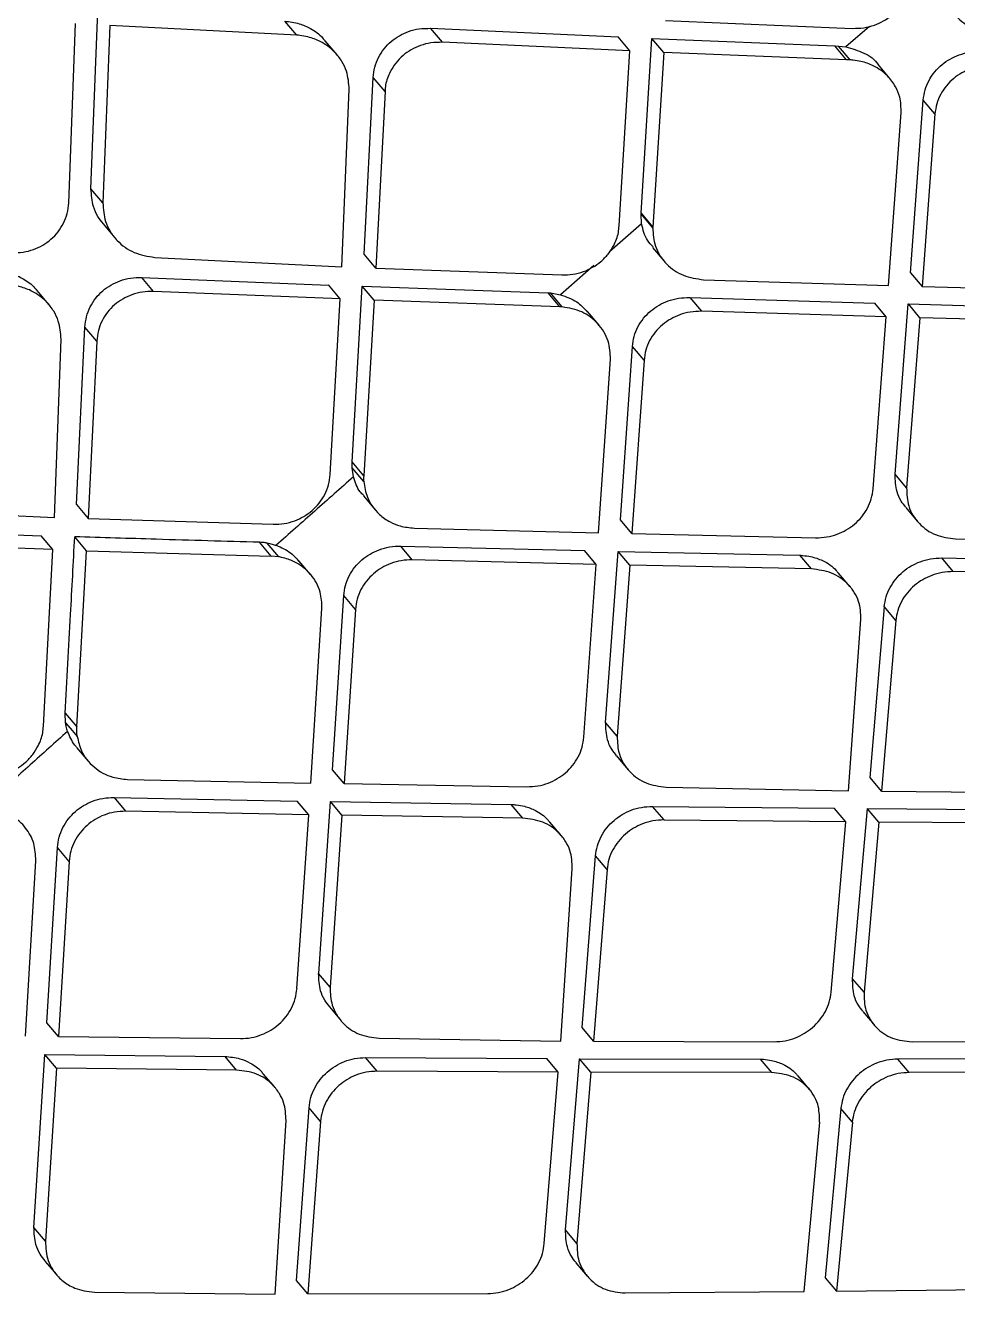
# Model space of a CAD drawing. Extents: x 0 to 84, y -21 to 126.
# Drawn here: x 11.948 to 12.819, y 67.292 to 68.478 of the extents above; entities that cross this region are included whole.
import ezdxf

# ---------------------------------------------------------------- set-up
doc = ezdxf.new("R2010")
doc.units = 0
doc.header["$MEASUREMENT"] = 0
doc.layers.add('1', color=4, linetype='Continuous')

# ---------------------------------------------------------------- blocks, each defined once
blk = doc.blocks.new('PRODIGY')
at = {"layer": '1', "color": 3, "linetype": 'Continuous', "lineweight": 25}
for p, q in [((12.0094, 68.3249), (12.0159, 68.4907)), ((11.9886, 68.3116), (11.995, 68.4793)), ((12.0271, 68.4775), (12.0205, 68.3117)), ((12.2016, 68.4684), (12.0271, 68.4775)), ((12.2016, 68.4684), (12.1905, 68.4815)), ((12.3266, 68.4748), (12.5018, 68.4667)), ((12.3377, 68.4617), (12.3266, 68.4748)), ((12.5462, 68.4821), (12.7208, 68.4747)), ((12.7367, 68.4766), (12.7146, 68.4576)), ((12.2393, 68.45), (12.2282, 68.4631)), ((12.5127, 68.4537), (12.3377, 68.4617)), ((12.5127, 68.4537), (12.5018, 68.4667)), ((12.5234, 68.302), (12.5335, 68.4654)), ((12.5335, 68.4654), (12.7042, 68.4583)), ((12.5445, 68.4523), (12.5335, 68.4653)), ((12.5028, 68.2902), (12.5127, 68.4537)), ((12.5445, 68.4523), (12.5343, 68.2891)), ((12.7151, 68.4454), (12.5445, 68.4523)), ((12.7042, 68.4583), (12.7079, 68.4582)), ((12.7151, 68.4454), (12.7042, 68.4583)), ((12.7079, 68.4582), (12.7145, 68.4575)), ((12.7188, 68.4452), (12.7079, 68.4582)), ((12.7559, 68.4277), (12.745, 68.4406)), ((12.2645, 68.2637), (12.273, 68.4289)), ((12.2841, 68.4158), (12.273, 68.4289)), ((12.2438, 68.252), (12.2506, 68.4178)), ((12.2841, 68.4158), (12.2754, 68.2507)), ((12.7751, 68.2465), (12.787, 68.4078)), ((12.7979, 68.3949), (12.787, 68.4078)), ((12.7546, 68.2346), (12.7663, 68.396)), ((12.7979, 68.3949), (12.786, 68.2337)), ((12.0205, 68.3117), (12.0094, 68.3249)), ((12.5234, 68.302), (12.5343, 68.2891)), ((12.5238, 68.2922), (12.5234, 68.3014)), ((12.5343, 68.2885), (12.5234, 68.3014)), ((12.0208, 68.2921), (12.0318, 68.279)), ((12.5238, 68.2922), (12.4938, 68.266)), ((12.534, 68.2702), (12.5449, 68.2573)), ((12.0689, 68.2608), (12.2438, 68.252)), ((12.2754, 68.2507), (12.2645, 68.2637)), ((12.2754, 68.2507), (12.4492, 68.2444)), ((12.4791, 68.2532), (12.448, 68.226)), ((12.7751, 68.2465), (12.786, 68.2337)), ((12.0569, 68.2421), (12.2312, 68.235)), ((12.0679, 68.229), (12.0569, 68.2421)), ((12.2422, 68.2221), (12.2312, 68.2351)), ((12.5817, 68.24), (12.7546, 68.2346)), ((11.9701, 68.2167), (11.9591, 68.2298)), ((12.2422, 68.2221), (12.0679, 68.229)), ((12.2533, 68.0698), (12.2628, 68.2338)), ((12.2628, 68.2338), (12.4364, 68.2277)), ((12.2738, 68.2209), (12.2628, 68.2338)), ((12.4364, 68.2277), (12.4388, 68.2276)), ((12.4473, 68.2148), (12.4364, 68.2277)), ((12.4388, 68.2276), (12.448, 68.226)), ((12.4497, 68.2146), (12.4388, 68.2276)), ((12.5689, 68.2234), (12.7416, 68.2182)), ((12.5689, 68.2234), (12.5797, 68.2105)), ((12.786, 68.2337), (12.9584, 68.2288)), ((12.2328, 68.0579), (12.2422, 68.2221)), ((12.2738, 68.2209), (12.2642, 68.0569)), ((12.4473, 68.2148), (12.2738, 68.2208)), ((12.4497, 68.2146), (12.4473, 68.2148)), ((12.7524, 68.2053), (12.7416, 68.2182)), ((12.7606, 68.0583), (12.7729, 68.2173)), ((12.7729, 68.2173), (12.9436, 68.2127)), ((12.7838, 68.2044), (12.773, 68.2173)), ((12.4842, 68.1974), (12.4733, 68.2103)), ((12.7524, 68.2053), (12.5797, 68.2105)), ((12.7401, 68.0447), (12.7524, 68.2053)), ((12.7838, 68.2044), (12.7714, 68.0455)), ((12.9544, 68.1999), (12.7838, 68.2044)), ((11.9957, 68.0299), (12.0037, 68.1957)), ((12.0148, 68.1827), (12.0037, 68.1957)), ((11.9752, 68.018), (11.9814, 68.1845)), ((12.0148, 68.1827), (12.0067, 68.0169)), ((12.504, 68.0156), (12.5152, 68.1776)), ((12.5261, 68.1647), (12.5152, 68.1776)), ((12.4836, 68.0035), (12.4947, 68.1657)), ((12.5261, 68.1647), (12.5148, 68.0028)), ((12.2642, 68.0569), (12.2533, 68.0699)), ((12.2533, 68.0643), (12.2533, 68.0698)), ((12.2546, 68.0559), (12.2533, 68.0643)), ((12.2642, 68.0514), (12.2533, 68.0643)), ((12.7714, 68.0455), (12.7606, 68.0583)), ((12.2639, 68.038), (12.2748, 68.0251)), ((11.8011, 68.0259), (11.9752, 68.018)), ((11.9957, 68.0299), (12.0067, 68.0169)), ((12.7706, 68.0272), (12.7813, 68.0144)), ((12.0067, 68.0169), (12.1796, 68.0116)), ((12.5148, 68.0028), (12.504, 68.0156)), ((11.7892, 68.007), (11.9627, 68.0009)), ((11.9737, 67.988), (11.9627, 68.0009)), ((12.0051, 67.9869), (11.9942, 67.9999)), ((12.3115, 68.0079), (12.4836, 68.0035)), ((12.5148, 68.0028), (12.6864, 67.9989)), ((12.8171, 67.9979), (12.9883, 67.9934)), ((11.9737, 67.988), (11.8002, 67.994)), ((11.9649, 67.823), (11.9737, 67.988)), ((11.9962, 67.8223), (12.0051, 67.9869)), ((12.0051, 67.9869), (12.1778, 67.9818)), ((12.1778, 67.9818), (12.1669, 67.9947)), ((12.1848, 67.9811), (12.174, 67.994)), ((12.3096, 67.9783), (12.2988, 67.9912)), ((12.2988, 67.9911), (12.4707, 67.987)), ((12.4815, 67.9741), (12.4707, 67.9869)), ((12.4902, 67.8265), (12.5019, 67.9862)), ((12.5019, 67.9862), (12.6717, 67.9826)), ((12.5127, 67.9734), (12.5019, 67.9862)), ((12.1848, 67.9811), (12.1778, 67.9818)), ((12.2146, 67.9646), (12.2037, 67.9775)), ((12.4815, 67.9741), (12.3096, 67.9783)), ((12.4699, 67.8126), (12.4815, 67.9741)), ((12.6825, 67.9698), (12.6717, 67.9826)), ((12.8043, 67.9801), (12.975, 67.9773)), ((12.815, 67.9674), (12.8043, 67.9801)), ((12.5127, 67.9734), (12.501, 67.8137)), ((12.6825, 67.9698), (12.5127, 67.9734)), ((12.7187, 67.9532), (12.7079, 67.966)), ((12.9857, 67.9646), (12.815, 67.9673)), ((12.235, 67.7821), (12.2455, 67.9449)), ((12.2564, 67.932), (12.2456, 67.9449)), ((12.2148, 67.7698), (12.2252, 67.9328)), ((12.2564, 67.932), (12.2458, 67.7693)), ((12.7372, 67.7749), (12.7506, 67.9344)), ((12.7613, 67.9216), (12.7506, 67.9343)), ((12.7171, 67.7625), (12.7287, 67.9226)), ((12.7613, 67.9216), (12.7479, 67.7622)), ((11.9857, 67.8261), (11.9853, 67.8352)), ((11.9853, 67.8352), (11.9962, 67.8223)), ((12.501, 67.8137), (12.4902, 67.8265)), ((11.996, 67.8032), (12.0069, 67.7903)), ((12.5003, 67.7952), (12.511, 67.7825)), ((12.0435, 67.7733), (12.2148, 67.7698)), ((12.2458, 67.7693), (12.235, 67.7821)), ((12.7479, 67.7622), (12.7372, 67.7749)), ((12.2458, 67.7693), (12.4166, 67.7664)), ((12.5467, 67.766), (12.7171, 67.7625)), ((12.7479, 67.7622), (12.9175, 67.7608)), ((12.0309, 67.7564), (12.202, 67.7531)), ((12.0309, 67.7564), (12.0417, 67.7435)), ((12.2128, 67.7403), (12.202, 67.7531)), ((12.2221, 67.592), (12.233, 67.7526)), ((12.233, 67.7526), (12.402, 67.7499)), ((12.2438, 67.7398), (12.233, 67.7525)), ((12.4128, 67.7371), (12.402, 67.7499)), ((12.2128, 67.7403), (12.0417, 67.7435)), ((12.2018, 67.578), (12.2128, 67.7403)), ((12.2438, 67.7398), (12.2328, 67.5792)), ((12.4128, 67.7371), (12.2438, 67.7398)), ((12.534, 67.7481), (12.7039, 67.7463)), ((12.5448, 67.7354), (12.534, 67.7481)), ((12.7146, 67.7335), (12.7039, 67.7462)), ((12.7209, 67.5871), (12.7347, 67.746)), ((12.7347, 67.746), (12.9041, 67.7447)), ((12.7455, 67.7333), (12.7348, 67.7459)), ((12.449, 67.7206), (12.4382, 67.7334)), ((12.7146, 67.7335), (12.5448, 67.7353)), ((12.7009, 67.5745), (12.7146, 67.7335)), ((12.7455, 67.7333), (12.7316, 67.5744)), ((12.9148, 67.7321), (12.7455, 67.7333)), ((11.9682, 67.546), (11.978, 67.7096)), ((11.9889, 67.6967), (11.9781, 67.7096)), ((12.4682, 67.5414), (12.4807, 67.7018)), ((12.4915, 67.6891), (12.4808, 67.7018)), ((11.9481, 67.5336), (11.9578, 67.6973)), ((11.9889, 67.6967), (11.979, 67.5332)), ((12.4482, 67.5289), (12.459, 67.6899)), ((12.4915, 67.6891), (12.4789, 67.5287)), ((12.2328, 67.5792), (12.222, 67.592)), ((12.7316, 67.5744), (12.7209, 67.5871)), ((12.2322, 67.5607), (12.243, 67.5479)), ((12.7304, 67.5565), (12.7411, 67.5439)), ((11.979, 67.5332), (11.9682, 67.546)), ((12.4789, 67.5287), (12.4682, 67.5414)), ((11.979, 67.5332), (12.149, 67.5312)), ((12.2785, 67.5316), (12.4482, 67.5289)), ((12.4789, 67.5287), (12.6477, 67.5282)), ((12.7765, 67.5282), (12.9445, 67.5287)), ((11.9561, 67.3548), (11.9664, 67.5163)), ((11.9664, 67.5163), (12.1346, 67.5145)), ((11.9772, 67.5035), (11.9664, 67.5163)), ((12.1454, 67.5017), (12.1346, 67.5145)), ((12.266, 67.5134), (12.4352, 67.5125)), ((12.2767, 67.5007), (12.266, 67.5134)), ((12.4459, 67.4998), (12.4352, 67.5125)), ((12.4528, 67.3525), (12.4658, 67.5124)), ((12.4658, 67.5124), (12.6345, 67.512)), ((12.4765, 67.4997), (12.4659, 67.5123)), ((12.6345, 67.512), (12.6452, 67.4994)), ((12.9311, 67.5128), (12.7633, 67.5121)), ((12.7739, 67.4995), (12.7633, 67.5121)), ((11.9772, 67.5035), (11.9669, 67.3421)), ((12.1454, 67.5017), (11.9772, 67.5035)), ((12.4459, 67.4998), (12.2767, 67.5007)), ((12.4329, 67.3398), (12.4459, 67.4998)), ((12.4765, 67.4997), (12.4634, 67.3399)), ((12.6452, 67.4994), (12.4765, 67.4997)), ((12.9417, 67.5002), (12.7739, 67.4995)), ((12.1814, 67.4854), (12.1707, 67.4981)), ((12.6807, 67.4836), (12.67, 67.4963)), ((12.2014, 67.3053), (12.2132, 67.4666)), ((12.2239, 67.4539), (12.2132, 67.4666)), ((12.71, 67.4658), (12.6954, 67.3078)), ((12.7207, 67.4532), (12.71, 67.4658)), ((12.1815, 67.2926), (12.1916, 67.4546)), ((12.2239, 67.4539), (12.2121, 67.2927)), ((12.6757, 67.2949), (12.6902, 67.4531)), ((12.7207, 67.4532), (12.706, 67.2952)), ((11.9669, 67.3421), (11.9561, 67.3548)), ((12.4634, 67.3399), (12.4528, 67.3525)), ((11.9664, 67.3234), (11.9771, 67.3107)), ((12.4624, 67.3219), (12.473, 67.3092)), ((12.2121, 67.2927), (12.2014, 67.3053)), ((12.6954, 67.3078), (12.706, 67.2952)), ((12.0126, 67.2944), (12.1815, 67.2926)), ((12.2121, 67.2927), (12.3801, 67.293)), ((12.5084, 67.2936), (12.6757, 67.2949)), ((12.706, 67.2952), (12.8727, 67.2972))]:
    blk.add_line(p, q, dxfattribs=at)
at = {"layer": '1', "color": 3, "linetype": 'Continuous', "lineweight": 25, "flags": 128}
blk.add_lwpolyline([(11.9857, 67.8261), (11.9918, 67.8188), (11.9966, 67.8132)], dxfattribs=at)
at = {"layer": '1', "color": 3, "linetype": 'Continuous', "lineweight": 25}
for points, knots in [([(12.6114, 71.7194), (12.532, 71.6749), (12.3846, 71.5923), (12.1829, 71.4732), (12.0152, 71.3717), (11.879, 71.2871), (11.6569, 71.1468), (11.2257, 70.8633), (10.6189, 70.4274), (9.9528, 69.8955), (9.3686, 69.3815), (8.8371, 68.871), (8.3554, 68.3694), (7.9804, 67.9458), (7.7026, 67.6129), (7.5189, 67.3848), (7.3781, 67.2038), (7.2699, 67.0614), (7.1807, 66.9419), (7.0721, 66.7935), (6.9451, 66.6155), (6.8, 66.4069), (6.6999, 66.2559), (6.6465, 66.1754)], [0, 0, 0, 0, 0.033203, 0.061622, 0.085458, 0.10469, 0.120114, 0.181266, 0.292931, 0.392551, 0.492182, 0.576755, 0.661373, 0.745916, 0.78311, 0.81961, 0.852831, 0.866767, 0.884898, 0.907264, 0.933869, 0.964716, 1, 1, 1, 1]), ([(6.7131, 66.1272), (6.8663, 66.353), (7.1723, 66.804), (7.6724, 67.4508), (8.201, 68.0742), (8.7599, 68.6716), (9.3135, 69.2106), (9.855, 69.6952), (10.3799, 70.1293), (10.9222, 70.5429), (11.4818, 70.9341), (12.0558, 71.3048), (12.4511, 71.5312), (12.6488, 71.6444)], [0, 0, 0, 0, 0.100069, 0.199912, 0.299747, 0.399786, 0.499826, 0.583023, 0.66622, 0.749552, 0.833045, 0.916506, 1, 1, 1, 1]), ([(7.3347, 65.8858), (7.4677, 66.1007), (7.7338, 66.5307), (8.1731, 67.1494), (8.643, 67.743), (9.145, 68.3063), (9.6773, 68.8378), (10.2429, 69.334), (10.8394, 69.7966), (11.4638, 70.2248), (12.1102, 70.6219), (12.5576, 70.8571), (12.7814, 70.9748)], [0, 0, 0, 0, 0.100262, 0.200594, 0.300842, 0.400493, 0.499762, 0.599107, 0.699009, 0.799378, 0.89967, 1, 1, 1, 1]), ([(7.9017, 65.7551), (7.9103, 65.769), (7.9327, 65.8051), (7.9734, 65.8711), (8.0208, 65.9476), (8.0676, 66.0225), (8.108, 66.0862), (8.147, 66.1462), (8.1867, 66.2066), (8.2594, 66.3157), (8.3648, 66.47), (8.5411, 66.7186), (8.762, 67.0135), (9.0484, 67.3703), (9.3638, 67.7356), (9.7114, 68.1047), (10.1056, 68.4878), (10.5546, 68.8821), (11.0629, 69.2814), (11.5347, 69.6133), (11.9594, 69.8864), (12.2332, 70.0504), (12.4138, 70.1537), (12.4983, 70.2013), (12.5835, 70.2483), (12.6665, 70.2935), (12.7519, 70.3391), (12.8362, 70.3828), (12.8948, 70.4132), (12.9219, 70.4272)], [0, 0, 0, 0, 0.0070154, 0.0183633, 0.0334229, 0.0458502, 0.0564362, 0.0659719, 0.0767348, 0.0876127, 0.1225496, 0.1573381, 0.2190684, 0.2814673, 0.3546836, 0.4272194, 0.5001153, 0.5918224, 0.6850474, 0.7791456, 0.8408839, 0.9031276, 0.9169639, 0.9307217, 0.945004, 0.9589917, 0.971501, 0.9868277, 1, 1, 1, 1]), ([(7.9164, 65.7461), (8.0394, 65.9433), (8.2852, 66.3374), (8.6932, 66.9027), (9.128, 67.4459), (9.591, 67.9625), (10.0829, 68.4482), (10.6026, 68.9028), (11.1499, 69.3269), (11.7222, 69.7203), (12.3146, 70.0864), (12.7249, 70.3035), (12.93, 70.412)], [0, 0, 0, 0, 0.100345, 0.20059, 0.300906, 0.400755, 0.500092, 0.599381, 0.699069, 0.799349, 0.899659, 1, 1, 1, 1]), ([(8.684, 65.5752), (8.8226, 65.7863), (9.0999, 66.2086), (9.5651, 66.8073), (10.0648, 67.377), (10.6018, 67.9117), (11.1739, 68.4082), (11.7778, 68.8647), (12.4078, 69.2848), (12.8484, 69.5306), (13.0687, 69.6535)], [0, 0, 0, 0, 0.125001, 0.250001, 0.375003, 0.499997, 0.624991, 0.749994, 0.874996, 1, 1, 1, 1]), ([(12.7208, 68.4747), (12.7244, 68.4748), (12.7312, 68.4749), (12.7441, 68.4782), (12.7556, 68.4846), (12.7646, 68.4937), (12.7699, 68.5017), (12.7737, 68.5107), (12.7745, 68.5169), (12.7749, 68.52)], [0, 0, 0, 0, 0.135668, 0.264207, 0.499848, 0.623423, 0.747651, 0.873005, 1, 1, 1, 1]), ([(12.8065, 68.5188), (12.8068, 68.5128), (12.8072, 68.5036), (12.8128, 68.4923), (12.8208, 68.4821), (12.8344, 68.4724), (12.8475, 68.4705), (12.8541, 68.4695)], [0, 0, 0, 0, 0.23285, 0.362821, 0.50171, 0.75107, 1, 1, 1, 1]), ([(12.1905, 68.4815), (12.195, 68.4809), (12.2035, 68.4798), (12.2155, 68.4743), (12.2238, 68.4687), (12.2273, 68.4639), (12.228, 68.4629)], [0, 0, 0, 0, 0.311742, 0.576469, 0.913396, 1, 1, 1, 1]), ([(12.273, 68.4289), (12.2734, 68.4321), (12.2741, 68.4385), (12.2777, 68.4476), (12.2829, 68.4558), (12.2917, 68.4649), (12.3033, 68.4714), (12.3161, 68.4747), (12.3231, 68.4747), (12.3266, 68.4748)], [0, 0, 0, 0, 0.129189, 0.255132, 0.378382, 0.499513, 0.735462, 0.864118, 1, 1, 1, 1]), ([(12.2506, 68.4178), (12.2502, 68.4236), (12.2495, 68.4328), (12.2439, 68.4443), (12.2361, 68.4543), (12.2252, 68.4623), (12.2137, 68.4666), (12.2062, 68.468), (12.2026, 68.4684), (12.2017, 68.4684), (12.2016, 68.4684)], [0, 0, 0, 0, 0.221224, 0.353125, 0.499064, 0.712063, 0.866717, 0.962715, 0.99616, 1, 1, 1, 1]), ([(12.3377, 68.4617), (12.3341, 68.4616), (12.3272, 68.4616), (12.3143, 68.4583), (12.3027, 68.4517), (12.2938, 68.4425), (12.2881, 68.4333), (12.2846, 68.4243), (12.2842, 68.4179), (12.2841, 68.4158)], [0, 0, 0, 0, 0.135894, 0.264508, 0.500346, 0.624811, 0.74976, 0.916263, 1, 1, 1, 1]), ([(12.7146, 68.4575), (12.7203, 68.4558), (12.7316, 68.4525), (12.7422, 68.4457), (12.7449, 68.4407), (12.7449, 68.4406)], [0, 0, 0, 0, 0.497031, 0.992685, 1, 1, 1, 1]), ([(12.787, 68.4078), (12.7874, 68.411), (12.7882, 68.4172), (12.792, 68.4261), (12.7974, 68.4342), (12.8063, 68.4432), (12.8178, 68.4495), (12.8306, 68.4529), (12.8375, 68.453), (12.8411, 68.4531)], [0, 0, 0, 0, 0.128123, 0.254078, 0.378312, 0.501485, 0.735014, 0.863584, 1, 1, 1, 1]), ([(12.7188, 68.4452), (12.7181, 68.4453), (12.7169, 68.4453), (12.7156, 68.4453), (12.7151, 68.4454)], [0, 0, 0, 0, 0.559819, 1, 1, 1, 1]), ([(12.7663, 68.396), (12.7662, 68.401), (12.766, 68.4094), (12.761, 68.4211), (12.7532, 68.4317), (12.7419, 68.4397), (12.7304, 68.4437), (12.7233, 68.4449), (12.72, 68.4452), (12.7191, 68.4452), (12.7189, 68.4452), (12.7189, 68.4452), (12.7188, 68.4452), (12.7188, 68.4452)], [0, 0, 0, 0, 0.195515, 0.33456, 0.501085, 0.718274, 0.874033, 0.968007, 0.991776, 0.997826, 0.999411, 0.999941, 1, 1, 1, 1]), ([(12.8519, 68.4402), (12.8484, 68.4401), (12.8415, 68.44), (12.8287, 68.4366), (12.8172, 68.4302), (12.8083, 68.4213), (12.8029, 68.4132), (12.7991, 68.4043), (12.7983, 68.398), (12.7979, 68.3949)], [0, 0, 0, 0, 0.136538, 0.265203, 0.498983, 0.6216, 0.745932, 0.871907, 1, 1, 1, 1]), ([(12.021, 68.2923), (12.0192, 68.2944), (12.0153, 68.2992), (12.0104, 68.3101), (12.0098, 68.3192), (12.0094, 68.3249)], [0, 0, 0, 0, 0.23854, 0.527144, 1, 1, 1, 1]), ([(11.9354, 68.2652), (11.9389, 68.2653), (11.9458, 68.2654), (11.9586, 68.2687), (11.9701, 68.2753), (11.9789, 68.2845), (11.984, 68.2928), (11.9876, 68.3019), (11.9882, 68.3084), (11.9886, 68.3116)], [0, 0, 0, 0, 0.134184, 0.262137, 0.499869, 0.621327, 0.744801, 0.870824, 1, 1, 1, 1]), ([(12.0205, 68.3117), (12.0209, 68.3058), (12.0215, 68.2965), (12.0271, 68.2849), (12.0353, 68.2742), (12.0491, 68.2641), (12.0623, 68.2619), (12.0689, 68.2608)], [0, 0, 0, 0, 0.227456, 0.358202, 0.500148, 0.750816, 1, 1, 1, 1]), ([(9.9071, 61.4994), (10.0344, 61.6178), (10.2936, 61.8591), (10.674, 62.2138), (11.0381, 62.5536), (11.3708, 62.8642), (11.6721, 63.1456), (11.9421, 63.3978), (12.2073, 63.6454), (12.4768, 63.8969), (12.7617, 64.1627), (13.0468, 64.4283), (13.3194, 64.6822), (13.5794, 64.9241), (13.829, 65.1563), (14.0937, 65.4023), (14.3852, 65.673), (14.7122, 65.9766), (15.0677, 66.3063), (15.4502, 66.6609), (15.8584, 67.0394), (16.2987, 67.448), (16.7561, 67.8725), (17.0665, 68.1614), (17.2195, 68.3038)], [0, 0, 0, 0, 0.052205, 0.106329, 0.156158, 0.201702, 0.242965, 0.279941, 0.312633, 0.351893, 0.390616, 0.429625, 0.468921, 0.502488, 0.536262, 0.571311, 0.611052, 0.65574, 0.705379, 0.756722, 0.812476, 0.872629, 0.937199, 1, 1, 1, 1]), ([(12.4492, 68.2444), (12.4527, 68.2445), (12.4595, 68.2446), (12.4723, 68.248), (12.4838, 68.2546), (12.4928, 68.2638), (12.4986, 68.2729), (12.5021, 68.2818), (12.5026, 68.2881), (12.5028, 68.2902)], [0, 0, 0, 0, 0.134821, 0.263042, 0.499693, 0.625, 0.749675, 0.916934, 1, 1, 1, 1]), ([(12.5345, 68.2707), (12.5326, 68.2726), (12.527, 68.2786), (12.5251, 68.2867), (12.5238, 68.2922)], [0, 0, 0, 0, 0.328697, 1, 1, 1, 1]), ([(12.5343, 68.2885), (12.5343, 68.2886), (12.5343, 68.2888), (12.5343, 68.289), (12.5343, 68.2891)], [0, 0, 0, 0, 0.558882, 1, 1, 1, 1]), ([(12.5343, 68.2885), (12.5346, 68.2827), (12.5352, 68.2735), (12.5408, 68.2623), (12.5487, 68.2522), (12.5623, 68.2427), (12.5753, 68.2409), (12.5817, 68.2399)], [0, 0, 0, 0, 0.231341, 0.361666, 0.501638, 0.75114, 1, 1, 1, 1]), ([(11.9214, 68.2481), (11.9263, 68.2475), (11.935, 68.2464), (11.9469, 68.2407), (11.9548, 68.2352), (11.9582, 68.2306), (11.9588, 68.2296)], [0, 0, 0, 0, 0.332473, 0.593327, 0.916872, 1, 1, 1, 1]), ([(11.9814, 68.1845), (11.981, 68.1902), (11.9803, 68.1994), (11.9747, 68.211), (11.967, 68.221), (11.9562, 68.2289), (11.9447, 68.2333), (11.9373, 68.2346), (11.9336, 68.235), (11.9326, 68.235), (11.9325, 68.235)], [0, 0, 0, 0, 0.219548, 0.351927, 0.499263, 0.710354, 0.864324, 0.960886, 0.995576, 1, 1, 1, 1]), ([(12.0037, 68.1957), (12.0041, 68.199), (12.0048, 68.2054), (12.0084, 68.2146), (12.0135, 68.2228), (12.0222, 68.232), (12.0337, 68.2386), (12.0465, 68.2419), (12.0534, 68.2421), (12.0569, 68.2421)], [0, 0, 0, 0, 0.129856, 0.256085, 0.379215, 0.499861, 0.736581, 0.864891, 1, 1, 1, 1]), ([(12.0679, 68.229), (12.0644, 68.229), (12.0575, 68.2289), (12.0447, 68.2255), (12.0333, 68.2189), (12.0245, 68.2097), (12.0194, 68.2015), (12.0158, 68.1924), (12.0151, 68.1859), (12.0148, 68.1827)], [0, 0, 0, 0, 0.135145, 0.263464, 0.500069, 0.62064, 0.743837, 0.870105, 1, 1, 1, 1]), ([(12.448, 68.226), (12.4534, 68.2241), (12.4632, 68.2207), (12.47, 68.2134), (12.473, 68.21)], [0, 0, 0, 0, 0.546326, 1, 1, 1, 1]), ([(12.5152, 68.1776), (12.5156, 68.1808), (12.5164, 68.1871), (12.5201, 68.196), (12.5254, 68.2041), (12.5343, 68.2132), (12.5457, 68.2197), (12.5585, 68.2231), (12.5653, 68.2233), (12.5688, 68.2234)], [0, 0, 0, 0, 0.128656, 0.254747, 0.378737, 0.501114, 0.735981, 0.864343, 1, 1, 1, 1]), ([(12.4947, 68.1657), (12.4944, 68.1714), (12.4938, 68.1838), (12.4838, 68.1995), (12.4685, 68.2111), (12.456, 68.2135), (12.4497, 68.2146)], [0, 0, 0, 0, 0.233933, 0.500858, 0.751098, 1, 1, 1, 1]), ([(12.5797, 68.2105), (12.5762, 68.2104), (12.5694, 68.2102), (12.5566, 68.2068), (12.5452, 68.2003), (12.5363, 68.1912), (12.531, 68.1832), (12.5273, 68.1742), (12.5265, 68.1679), (12.5261, 68.1647)], [0, 0, 0, 0, 0.135624, 0.264003, 0.498934, 0.621022, 0.745116, 0.871294, 1, 1, 1, 1]), ([(12.1796, 68.0116), (12.1831, 68.0117), (12.1898, 68.0118), (12.2026, 68.0154), (12.214, 68.022), (12.2228, 68.0312), (12.228, 68.0393), (12.2317, 68.0484), (12.2324, 68.0547), (12.2328, 68.0579)], [0, 0, 0, 0, 0.133977, 0.26188, 0.499578, 0.621914, 0.745786, 0.871657, 1, 1, 1, 1]), ([(12.2642, 68.0569), (12.2641, 68.0559), (12.264, 68.0541), (12.2641, 68.0522), (12.2642, 68.0514)], [0, 0, 0, 0, 0.5592077, 1, 1, 1, 1]), ([(12.7708, 68.0274), (12.7692, 68.0293), (12.7656, 68.0336), (12.7611, 68.0439), (12.7608, 68.0527), (12.7606, 68.0583)], [0, 0, 0, 0, 0.222516, 0.509351, 1, 1, 1, 1]), ([(12.2546, 68.0559), (12.2426, 68.0452), (12.2185, 68.0239), (12.1944, 68.0026), (12.1824, 67.9919)], [0, 0, 0, 0, 0.500021, 1, 1, 1, 1]), ([(12.2643, 68.0384), (12.2631, 68.0395), (12.2582, 68.0443), (12.2562, 68.0509), (12.2546, 68.0559)], [0, 0, 0, 0, 0.2426531, 1, 1, 1, 1]), ([(12.2642, 68.0514), (12.265, 68.0465), (12.2669, 68.0349), (12.2765, 68.0219), (12.288, 68.0138), (12.299, 68.0092), (12.307, 68.0084), (12.3115, 68.0079)], [0, 0, 0, 0, 0.213771, 0.498755, 0.672663, 0.814266, 1, 1, 1, 1]), ([(12.7714, 68.0455), (12.7716, 68.0398), (12.7718, 68.0308), (12.7771, 68.0197), (12.7847, 68.0098), (12.7979, 68.0005), (12.8107, 67.9987), (12.8171, 67.9979)], [0, 0, 0, 0, 0.233254, 0.363065, 0.501428, 0.750856, 1, 1, 1, 1]), ([(12.6864, 67.9989), (12.6899, 67.999), (12.6967, 67.9993), (12.7093, 68.0028), (12.7208, 68.0094), (12.7297, 68.0184), (12.735, 68.0265), (12.7388, 68.0354), (12.7397, 68.0416), (12.7401, 68.0447)], [0, 0, 0, 0, 0.134864, 0.262926, 0.498469, 0.622342, 0.746987, 0.872759, 1, 1, 1, 1]), ([(11.9853, 67.8352), (11.987, 67.8659), (11.9901, 67.9207), (11.9929, 67.9757), (11.9942, 67.9999)], [0, 0, 0, 0, 0.559993, 1, 1, 1, 1]), ([(12.1669, 67.9947), (12.1347, 67.9956), (12.0772, 67.9973), (12.0195, 67.9991), (11.9942, 67.9999)], [0, 0, 0, 0, 0.559999, 1, 1, 1, 1]), ([(12.174, 67.994), (12.1727, 67.9942), (12.1703, 67.9946), (12.168, 67.9947), (12.1669, 67.9947)], [0, 0, 0, 0, 0.560022, 1, 1, 1, 1]), ([(12.174, 67.994), (12.1756, 67.9937), (12.1784, 67.9932), (12.1812, 67.9923), (12.1824, 67.9919)], [0, 0, 0, 0, 0.560082, 1, 1, 1, 1]), ([(12.1824, 67.9919), (12.1872, 67.9899), (12.1954, 67.9865), (12.201, 67.9799), (12.2034, 67.9771)], [0, 0, 0, 0, 0.582421, 1, 1, 1, 1]), ([(12.2455, 67.9449), (12.2459, 67.9481), (12.2467, 67.9544), (12.2504, 67.9634), (12.2556, 67.9716), (12.2644, 67.9807), (12.2758, 67.9873), (12.2885, 67.9908), (12.2953, 67.9911), (12.2988, 67.9912)], [0, 0, 0, 0, 0.129325, 0.255652, 0.379426, 0.501102, 0.737139, 0.865221, 1, 1, 1, 1]), ([(12.2252, 67.9328), (12.225, 67.938), (12.2245, 67.9496), (12.2162, 67.9642), (12.205, 67.9739), (12.1951, 67.9786), (12.1889, 67.9804), (12.1859, 67.9809), (12.1851, 67.9811), (12.1849, 67.9811), (12.1849, 67.9811), (12.1848, 67.9812)], [0, 0, 0, 0, 0.2268134, 0.5001899, 0.7158159, 0.8711614, 0.9659409, 0.9905737, 0.9971884, 0.9996688, 1, 1, 1, 1]), ([(12.3096, 67.9783), (12.3062, 67.9782), (12.2994, 67.978), (12.2867, 67.9744), (12.2753, 67.9678), (12.2665, 67.9587), (12.2613, 67.9506), (12.2576, 67.9415), (12.2568, 67.9352), (12.2564, 67.932)], [0, 0, 0, 0, 0.134749, 0.262824, 0.498875, 0.620388, 0.744252, 0.870655, 1, 1, 1, 1]), ([(12.6717, 67.9826), (12.6717, 67.9826), (12.6718, 67.9826), (12.6721, 67.9826), (12.673, 67.9825), (12.6763, 67.9823), (12.6833, 67.9813), (12.6944, 67.9775), (12.7033, 67.9718), (12.707, 67.9667), (12.7077, 67.9658)], [0, 0, 0, 0, 0.002248, 0.006143, 0.019093, 0.065392, 0.23941, 0.521884, 0.912085, 1, 1, 1, 1]), ([(12.7505, 67.9344), (12.751, 67.9375), (12.7519, 67.9437), (12.7557, 67.9525), (12.761, 67.9606), (12.7699, 67.9696), (12.7813, 67.9761), (12.7939, 67.9797), (12.8008, 67.98), (12.8043, 67.9801)], [0, 0, 0, 0, 0.127943, 0.253879, 0.378198, 0.501222, 0.735359, 0.863906, 1, 1, 1, 1]), ([(12.7287, 67.9226), (12.7285, 67.9284), (12.7281, 67.9374), (12.7227, 67.9483), (12.715, 67.9581), (12.7017, 67.9674), (12.6889, 67.969), (12.6825, 67.9698)], [0, 0, 0, 0, 0.234465, 0.363907, 0.50132, 0.750777, 1, 1, 1, 1]), ([(12.815, 67.9674), (12.8115, 67.9672), (12.8047, 67.9669), (12.792, 67.9633), (12.7807, 67.9568), (12.7718, 67.9478), (12.7665, 67.9398), (12.7627, 67.9309), (12.7618, 67.9247), (12.7613, 67.9216)], [0, 0, 0, 0, 0.136192, 0.264801, 0.499109, 0.621808, 0.746139, 0.8721, 1, 1, 1, 1]), ([(11.9121, 67.7762), (11.9156, 67.7763), (11.9223, 67.7766), (11.935, 67.7801), (11.9464, 67.7869), (11.9552, 67.7963), (11.9609, 67.8056), (11.9643, 67.8146), (11.9648, 67.8209), (11.9649, 67.823)], [0, 0, 0, 0, 0.133117, 0.260737, 0.499447, 0.624294, 0.74944, 0.916418, 1, 1, 1, 1]), ([(11.9876, 67.8181), (11.9871, 67.8196), (11.9863, 67.8222), (11.9859, 67.8249), (11.9857, 67.8261)], [0, 0, 0, 0, 0.5600407, 1, 1, 1, 1]), ([(11.9966, 67.8132), (11.9964, 67.8149), (11.996, 67.8179), (11.9961, 67.821), (11.9962, 67.8223)], [0, 0, 0, 0, 0.568626, 1, 1, 1, 1]), ([(12.5005, 67.7954), (12.4989, 67.7974), (12.4952, 67.8018), (12.4907, 67.8121), (12.4904, 67.8209), (12.4902, 67.8265)], [0, 0, 0, 0, 0.227722, 0.515527, 1, 1, 1, 1]), ([(11.9876, 67.8181), (11.9759, 67.8077), (11.9527, 67.7868), (11.9294, 67.7659), (11.9178, 67.7555)], [0, 0, 0, 0, 0.50003, 1, 1, 1, 1]), ([(11.996, 67.8033), (11.9954, 67.804), (11.9917, 67.8083), (11.9894, 67.8137), (11.9876, 67.8181)], [0, 0, 0, 0, 0.1594271, 1, 1, 1, 1]), ([(11.9966, 67.8132), (11.9976, 67.8087), (12.0002, 67.7979), (12.0115, 67.7839), (12.0273, 67.7749), (12.0388, 67.7737), (12.0435, 67.7733)], [0, 0, 0, 0, 0.207513, 0.500115, 0.79843, 1, 1, 1, 1]), ([(12.4166, 67.7664), (12.42, 67.7665), (12.4268, 67.7668), (12.4394, 67.7704), (12.4508, 67.7771), (12.4596, 67.7862), (12.4649, 67.7943), (12.4686, 67.8033), (12.4694, 67.8095), (12.4699, 67.8126)], [0, 0, 0, 0, 0.133906, 0.261646, 0.498553, 0.621601, 0.745976, 0.871994, 1, 1, 1, 1]), ([(12.501, 67.8137), (12.5012, 67.8079), (12.5015, 67.7989), (12.5067, 67.7879), (12.5144, 67.7779), (12.5275, 67.7686), (12.5403, 67.7669), (12.5467, 67.766)], [0, 0, 0, 0, 0.231524, 0.361772, 0.501524, 0.750961, 1, 1, 1, 1]), ([(11.978, 67.7096), (11.9784, 67.7128), (11.9792, 67.7192), (11.9828, 67.7283), (11.988, 67.7365), (11.9967, 67.7457), (12.008, 67.7524), (12.0207, 67.756), (12.0274, 67.7563), (12.0309, 67.7564)], [0, 0, 0, 0, 0.130198, 0.256897, 0.380547, 0.5016, 0.738617, 0.866271, 1, 1, 1, 1]), ([(12.402, 67.7499), (12.4036, 67.7498), (12.4078, 67.7496), (12.4156, 67.7481), (12.4258, 67.7441), (12.4339, 67.7387), (12.4373, 67.7341), (12.438, 67.7332)], [0, 0, 0, 0, 0.109352, 0.298103, 0.566117, 0.913068, 1, 1, 1, 1]), ([(11.9578, 67.6973), (11.9576, 67.7028), (11.9571, 67.7139), (11.9489, 67.7284), (11.9368, 67.7398), (11.9261, 67.7433), (11.9208, 67.7451)], [0, 0, 0, 0, 0.248278, 0.498812, 0.750154, 1, 1, 1, 1]), ([(12.0417, 67.7435), (12.0383, 67.7434), (12.0315, 67.7431), (12.0189, 67.7395), (12.0076, 67.7328), (11.9989, 67.7236), (11.9937, 67.7154), (11.9901, 67.7063), (11.9893, 67.7), (11.9889, 67.6967)], [0, 0, 0, 0, 0.133918, 0.2617, 0.498951, 0.619811, 0.743402, 0.869998, 1, 1, 1, 1]), ([(12.459, 67.6899), (12.4588, 67.6957), (12.4584, 67.7047), (12.453, 67.7156), (12.4453, 67.7255), (12.432, 67.7347), (12.4192, 67.7363), (12.4128, 67.7371)], [0, 0, 0, 0, 0.232807, 0.362683, 0.501372, 0.750869, 1, 1, 1, 1]), ([(12.4807, 67.7018), (12.4812, 67.705), (12.482, 67.7112), (12.4858, 67.7201), (12.4911, 67.7282), (12.4999, 67.7373), (12.5112, 67.744), (12.5238, 67.7476), (12.5305, 67.7479), (12.534, 67.7481)], [0, 0, 0, 0, 0.128766, 0.255037, 0.379095, 0.501355, 0.736908, 0.865062, 1, 1, 1, 1]), ([(12.5448, 67.7354), (12.5413, 67.7352), (12.5345, 67.7349), (12.5219, 67.7312), (12.5106, 67.7246), (12.5018, 67.7155), (12.4966, 67.7074), (12.4928, 67.6985), (12.4919, 67.6922), (12.4915, 67.6891)], [0, 0, 0, 0, 0.135088, 0.263306, 0.499011, 0.621025, 0.745073, 0.871285, 1, 1, 1, 1]), ([(12.2324, 67.5608), (12.2308, 67.5628), (12.2271, 67.5673), (12.2226, 67.5777), (12.2223, 67.5865), (12.222, 67.592)], [0, 0, 0, 0, 0.233936, 0.522948, 1, 1, 1, 1]), ([(12.7306, 67.5567), (12.7291, 67.5585), (12.7256, 67.5628), (12.7212, 67.5729), (12.721, 67.5816), (12.7209, 67.5871)], [0, 0, 0, 0, 0.2219163, 0.5103012, 1, 1, 1, 1]), ([(12.149, 67.5312), (12.1524, 67.5313), (12.1591, 67.5317), (12.1717, 67.5354), (12.183, 67.5421), (12.1917, 67.5514), (12.197, 67.5595), (12.2006, 67.5685), (12.2014, 67.5748), (12.2019, 67.578)], [0, 0, 0, 0, 0.133016, 0.260508, 0.498763, 0.620926, 0.744976, 0.871235, 1, 1, 1, 1]), ([(12.2328, 67.5792), (12.233, 67.5735), (12.2334, 67.5645), (12.2386, 67.5534), (12.2462, 67.5434), (12.2594, 67.534), (12.2721, 67.5324), (12.2785, 67.5316)], [0, 0, 0, 0, 0.229373, 0.360145, 0.501395, 0.750988, 1, 1, 1, 1]), ([(12.6477, 67.5282), (12.6511, 67.5284), (12.6578, 67.5288), (12.6703, 67.5325), (12.6816, 67.5393), (12.6905, 67.5484), (12.6958, 67.5565), (12.6996, 67.5653), (12.7005, 67.5714), (12.7009, 67.5745)], [0, 0, 0, 0, 0.134111, 0.261995, 0.498731, 0.622344, 0.746927, 0.872724, 1, 1, 1, 1]), ([(12.7316, 67.5744), (12.7317, 67.5687), (12.7319, 67.5598), (12.737, 67.549), (12.7445, 67.5393), (12.7575, 67.5303), (12.7702, 67.5289), (12.7765, 67.5282)], [0, 0, 0, 0, 0.232797, 0.362682, 0.501328, 0.750709, 1, 1, 1, 1]), ([(12.1346, 67.5145), (12.1393, 67.5141), (12.1477, 67.5133), (12.1591, 67.5083), (12.1666, 67.5032), (12.1698, 67.4989), (12.1705, 67.4979)], [0, 0, 0, 0, 0.332574, 0.592557, 0.914477, 1, 1, 1, 1]), ([(12.2132, 67.4666), (12.2136, 67.4698), (12.2144, 67.4761), (12.2181, 67.4851), (12.2233, 67.4932), (12.232, 67.5024), (12.2433, 67.5092), (12.2558, 67.5129), (12.2626, 67.5133), (12.266, 67.5134)], [0, 0, 0, 0, 0.129434, 0.255856, 0.379518, 0.500807, 0.738001, 0.86592, 1, 1, 1, 1]), ([(12.6345, 67.512), (12.6349, 67.512), (12.6359, 67.512), (12.6395, 67.5118), (12.6465, 67.5108), (12.6572, 67.5071), (12.6657, 67.5017), (12.6692, 67.4969), (12.6698, 67.4961)], [0, 0, 0, 0, 0.025729, 0.077039, 0.256254, 0.537333, 0.919791, 1, 1, 1, 1]), ([(12.7633, 67.5121), (12.7598, 67.5119), (12.7531, 67.5115), (12.7406, 67.5077), (12.7265, 67.4993), (12.7164, 67.4867), (12.7114, 67.4751), (12.7105, 67.4689), (12.71, 67.4658)], [0, 0, 0, 0, 0.135658, 0.264219, 0.499461, 0.745546, 0.871753, 1, 1, 1, 1]), ([(12.1916, 67.4546), (12.1913, 67.4603), (12.1909, 67.4693), (12.1855, 67.4803), (12.1778, 67.4902), (12.1646, 67.4995), (12.1518, 67.501), (12.1454, 67.5018)], [0, 0, 0, 0, 0.230748, 0.361113, 0.50123, 0.750873, 1, 1, 1, 1]), ([(12.2767, 67.5007), (12.2733, 67.5005), (12.2666, 67.5002), (12.254, 67.4964), (12.2428, 67.4897), (12.2341, 67.4805), (12.2289, 67.4724), (12.2252, 67.4634), (12.2243, 67.4571), (12.2239, 67.4539)], [0, 0, 0, 0, 0.13405, 0.261937, 0.499039, 0.62027, 0.744045, 0.870516, 1, 1, 1, 1]), ([(12.6901, 67.4531), (12.69, 67.4589), (12.6898, 67.4678), (12.6847, 67.4786), (12.6772, 67.4883), (12.6642, 67.4973), (12.6515, 67.4987), (12.6452, 67.4994)], [0, 0, 0, 0, 0.23464, 0.364002, 0.501198, 0.750614, 1, 1, 1, 1]), ([(12.7739, 67.4995), (12.7704, 67.4993), (12.7637, 67.4989), (12.7512, 67.4951), (12.7371, 67.4867), (12.7271, 67.4741), (12.7221, 67.4624), (12.7211, 67.4563), (12.7206, 67.4532)], [0, 0, 0, 0, 0.135722, 0.264348, 0.499785, 0.745579, 0.871751, 1, 1, 1, 1]), ([(18.6647, 67.4283), (18.3332, 67.2006), (17.6736, 66.7476), (16.7295, 66.0094), (15.8109, 65.2516), (14.9176, 64.4679), (14.0492, 63.67), (13.2016, 62.8605), (12.3829, 62.0294), (11.5877, 61.1661), (11.0913, 60.5598), (10.8417, 60.2549)], [0, 0, 0, 0, 0.113392, 0.225638, 0.337341, 0.448782, 0.560232, 0.669481, 0.778832, 0.888787, 1, 1, 1, 1]), ([(11.9666, 67.3236), (11.9649, 67.3256), (11.9612, 67.3302), (11.9567, 67.3406), (11.9563, 67.3494), (11.9561, 67.3548)], [0, 0, 0, 0, 0.2364603, 0.5287308, 1, 1, 1, 1]), ([(12.4626, 67.322), (12.461, 67.3239), (12.4575, 67.3283), (12.4532, 67.3384), (12.4529, 67.3471), (12.4528, 67.3525)], [0, 0, 0, 0, 0.228404, 0.518275, 1, 1, 1, 1]), ([(11.9669, 67.3421), (11.9672, 67.3358), (11.9679, 67.3234), (11.977, 67.3095), (11.9866, 67.3019), (11.9976, 67.2962), (12.0062, 67.2952), (12.0126, 67.2944)], [0, 0, 0, 0, 0.249528, 0.499991, 0.661769, 0.750872, 1, 1, 1, 1]), ([(12.3801, 67.293), (12.3835, 67.2932), (12.3901, 67.2936), (12.4026, 67.2975), (12.4167, 67.306), (12.4267, 67.3188), (12.4316, 67.3305), (12.4325, 67.3367), (12.4329, 67.3398)], [0, 0, 0, 0, 0.133206, 0.260912, 0.499504, 0.745466, 0.871696, 1, 1, 1, 1]), ([(12.4634, 67.3399), (12.4636, 67.3342), (12.4638, 67.3254), (12.4689, 67.3145), (12.4764, 67.3047), (12.4894, 67.2956), (12.5021, 67.2943), (12.5084, 67.2936)], [0, 0, 0, 0, 0.230318, 0.360808, 0.501246, 0.750753, 1, 1, 1, 1])]:
    blk.add_open_spline(points, degree=3, knots=knots, dxfattribs=at)

msp = doc.modelspace()

# ---------------------------------------------------------------- block references
at = {"layer": '1'}
msp.add_blockref('PRODIGY', (0, 0), dxfattribs=at)

doc.saveas('drawing.dxf')
